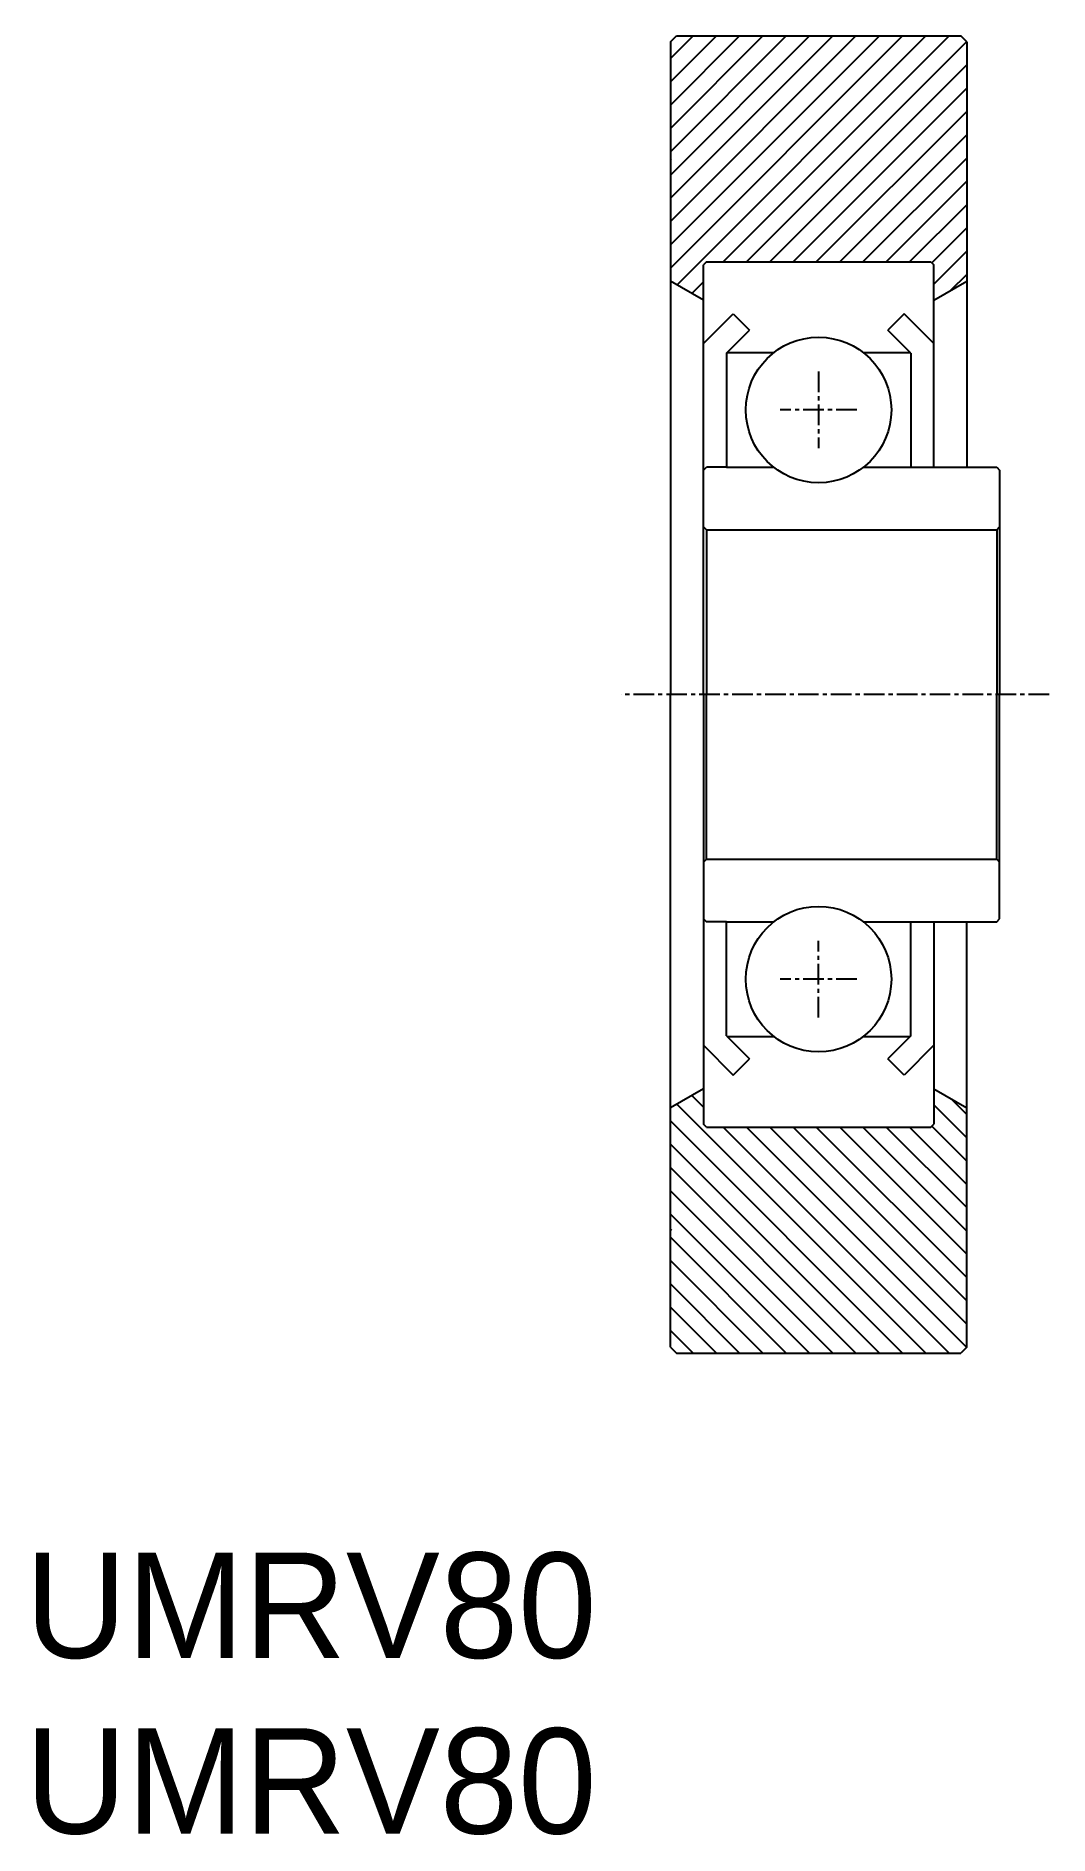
# Model space of a CAD drawing. Extents: x -82 to -21, y -20 to 89.
import ezdxf

# ---------------------------------------------------------------- set-up
doc = ezdxf.new("R2010")
doc.units = 0
doc.linetypes.add('CENTER', pattern=[2, 1.25, -0.25, 0.25, -0.25])
doc.layers.get('0').update_dxf_attribs({"linetype": 'CONTINUOUS'})
doc.layers.add('CENTER', color=1, linetype='CENTER')

# ---------------------------------------------------------------- blocks, each defined once
blk = doc.blocks.new('*U2')
for p in [(-82.91, -9.32), (-82.91, -19.99)]:
    blk.add_text('UMRV80', height=6.4).set_placement(p)
blk = doc.blocks.new('*X5')
at = {"color": 0, "linetype": 'CONTINUOUS'}
for p, q in [((-43.7, 75.09), (-29.6, 89.2)), ((-43.7, 76.51), (-31.01, 89.2)), ((-43.7, 77.92), (-32.43, 89.2)), ((-43.7, 79.34), (-33.84, 89.2)), ((-43.7, 80.75), (-35.25, 89.2)), ((-43.7, 82.16), (-36.67, 89.2)), ((-43.7, 83.58), (-38.08, 89.2)), ((-43.7, 84.99), (-39.5, 89.2)), ((-43.7, 86.41), (-40.91, 89.2)), ((-43.7, 87.82), (-42.32, 89.2)), ((-43.31, 74.07), (-28.18, 89.2)), ((-40.49, 75.47), (-26.77, 89.2)), ((-39.08, 75.47), (-25.71, 88.84)), ((-37.67, 75.47), (-25.7, 87.44)), ((-36.25, 75.47), (-25.7, 86.02)), ((-34.84, 75.47), (-25.7, 84.61)), ((-33.42, 75.47), (-25.7, 83.19)), ((-32.01, 75.47), (-25.7, 81.78)), ((-30.59, 75.47), (-25.7, 80.37)), ((-29.18, 75.47), (-25.7, 78.95)), ((-27.82, 75.41), (-25.7, 77.54)), ((-27.7, 74.12), (-25.7, 76.12)), ((-26.66, 73.75), (-25.7, 74.71)), ((-42.41, 73.56), (-41.7, 74.27))]:
    blk.add_line(p, q, dxfattribs=at)
blk = doc.blocks.new('*X6')
at = {"color": 0, "linetype": 'CONTINUOUS'}
for p, q in [((-43.31, 24.32), (-28.18, 9.2)), ((-42.41, 24.84), (-41.7, 24.13)), ((-27.7, 24.27), (-25.7, 22.27)), ((-26.66, 24.65), (-25.7, 23.68)), ((-43.7, 23.3), (-29.6, 9.2)), ((-27.82, 22.98), (-25.7, 20.86)), ((-43.7, 21.89), (-31.01, 9.2)), ((-40.49, 22.92), (-26.77, 9.2)), ((-39.08, 22.92), (-25.71, 9.55)), ((-37.67, 22.92), (-25.7, 10.96)), ((-36.25, 22.92), (-25.7, 12.37)), ((-34.84, 22.92), (-25.7, 13.79)), ((-33.42, 22.92), (-25.7, 15.2)), ((-32.01, 22.92), (-25.7, 16.61)), ((-30.59, 22.92), (-25.7, 18.03)), ((-29.18, 22.92), (-25.7, 19.44)), ((-43.7, 20.47), (-32.43, 9.2)), ((-43.7, 19.06), (-33.84, 9.2)), ((-43.7, 17.64), (-35.25, 9.2)), ((-43.7, 16.23), (-36.67, 9.2)), ((-43.7, 14.81), (-38.08, 9.2)), ((-43.7, 13.4), (-39.5, 9.2)), ((-43.7, 11.99), (-40.91, 9.2)), ((-43.7, 10.57), (-42.32, 9.2))]:
    blk.add_line(p, q, dxfattribs=at)

msp = doc.modelspace()

# ---------------------------------------------------------------- linework, layer by layer
at = {"color": 7, "linetype": 'CONTINUOUS'}
for p, q in [((-43.7, 88.84), (-43.34, 89.2)), ((-43.7, 88.84), (-43.7, 49.2)), ((-43.34, 89.2), (-26.06, 89.2)), ((-25.7, 88.84), (-26.06, 89.2)), ((-25.7, 88.84), (-25.7, 63)), ((-41.52, 75.47), (-41.7, 75.29)), ((-41.52, 75.47), (-27.88, 75.47)), ((-27.88, 75.47), (-27.7, 75.29)), ((-41.7, 70.51), (-41.7, 75.29)), ((-27.7, 70.51), (-27.7, 75.29)), ((-41.7, 73.15), (-43.7, 74.3)), ((-27.7, 73.15), (-25.7, 74.3)), ((-41.7, 70.51), (-39.89, 72.32)), ((-39.89, 72.32), (-38.9, 71.33)), ((-29.51, 72.32), (-30.5, 71.33)), ((-27.7, 70.51), (-29.51, 72.32)), ((-40.3, 69.93), (-38.9, 71.33)), ((-29.1, 69.93), (-30.5, 71.33)), ((-41.7, 63), (-41.7, 70.51)), ((-40.25, 69.97), (-37.41, 69.97)), ((-31.99, 69.97), (-29.15, 69.97)), ((-27.7, 63), (-27.7, 70.51)), ((-40.3, 69.93), (-40.3, 63)), ((-29.1, 69.93), (-29.1, 63)), ((-41.7, 49.2), (-41.7, 63.67)), ((-41.7, 62.82), (-41.52, 63)), ((-40.3, 63), (-41.52, 63)), ((-40.3, 63), (-37.41, 63)), ((-31.99, 63), (-29.1, 63)), ((-29.1, 63), (-27.7, 63)), ((-27.7, 63), (-23.88, 63)), ((-23.88, 63), (-23.7, 62.82)), ((-23.7, 62.82), (-23.7, 59.2)), ((-41.52, 59.2), (-41.7, 59.38)), ((-41.52, 59.2), (-41.52, 49.2)), ((-41.52, 59.2), (-23.88, 59.2)), ((-23.88, 59.2), (-23.7, 59.38)), ((-23.88, 59.2), (-23.88, 49.2)), ((-23.7, 59.2), (-23.7, 49.2)), ((-43.7, 9.56), (-43.7, 49.2)), ((-41.7, 49.2), (-41.7, 34.73)), ((-41.52, 39.2), (-41.52, 49.2)), ((-23.88, 39.2), (-23.88, 49.2)), ((-23.7, 39.2), (-23.7, 49.2)), ((-41.52, 39.2), (-41.7, 39.02)), ((-41.52, 39.2), (-23.88, 39.2)), ((-23.88, 39.2), (-23.7, 39.02)), ((-23.7, 35.58), (-23.7, 39.2)), ((-41.7, 35.58), (-41.52, 35.4)), ((-41.7, 35.4), (-41.7, 27.89)), ((-40.3, 35.4), (-41.52, 35.4)), ((-40.3, 35.4), (-37.41, 35.4)), ((-40.3, 28.47), (-40.3, 35.4)), ((-31.99, 35.4), (-29.1, 35.4)), ((-29.1, 35.4), (-27.7, 35.4)), ((-29.1, 28.47), (-29.1, 35.4)), ((-27.7, 35.4), (-23.88, 35.4)), ((-27.7, 35.4), (-27.7, 27.89)), ((-25.7, 9.56), (-25.7, 35.4)), ((-23.88, 35.4), (-23.7, 35.58)), ((-40.3, 28.47), (-38.9, 27.07)), ((-40.25, 28.42), (-37.41, 28.42)), ((-31.99, 28.42), (-29.15, 28.42)), ((-29.1, 28.47), (-30.5, 27.07)), ((-41.7, 27.89), (-41.7, 23.1)), ((-41.7, 27.89), (-39.89, 26.08)), ((-27.7, 27.89), (-29.51, 26.08)), ((-27.7, 27.89), (-27.7, 23.1)), ((-39.89, 26.08), (-38.9, 27.07)), ((-29.51, 26.08), (-30.5, 27.07)), ((-41.7, 25.25), (-43.7, 24.09)), ((-27.7, 25.25), (-25.7, 24.09)), ((-41.52, 22.92), (-41.7, 23.1)), ((-27.88, 22.92), (-27.7, 23.1)), ((-41.52, 22.92), (-27.88, 22.92)), ((-43.7, 9.56), (-43.34, 9.2)), ((-43.34, 9.2), (-26.06, 9.2)), ((-25.7, 9.56), (-26.06, 9.2))]:
    msp.add_line(p, q, dxfattribs=at)
at = {"color": 4, "linetype": 'CONTINUOUS'}
for p, q in [((-43.64, 81.68), (-43.7, 81.74)), ((-43.64, 16.71), (-43.7, 16.65))]:
    msp.add_line(p, q, dxfattribs=at)
at = {"color": 7, "linetype": 'CONTINUOUS'}
for centre in [(-34.7, 66.48), (-34.7, 31.91)]:
    msp.add_circle(centre, 4.42, dxfattribs=at)
at = {"layer": 'CENTER', "color": 1, "linetype": 'CENTER'}
for p, q in [((-34.7, 68.81), (-34.7, 64.16)), ((-32.38, 66.48), (-37.03, 66.48)), ((-20.7, 49.2), (-46.7, 49.2)), ((-34.7, 29.58), (-34.7, 34.23)), ((-32.38, 31.91), (-37.03, 31.91))]:
    msp.add_line(p, q, dxfattribs=at)

# ---------------------------------------------------------------- block references
at = {"color": 3, "linetype": 'CONTINUOUS'}
for name in ['*X5', '*X6']:
    msp.add_blockref(name, (0, 0), dxfattribs=at)
at = {"color": 7, "linetype": 'CONTINUOUS'}
msp.add_blockref('*U2', (0, 0), dxfattribs=at)

doc.saveas('drawing.dxf')
